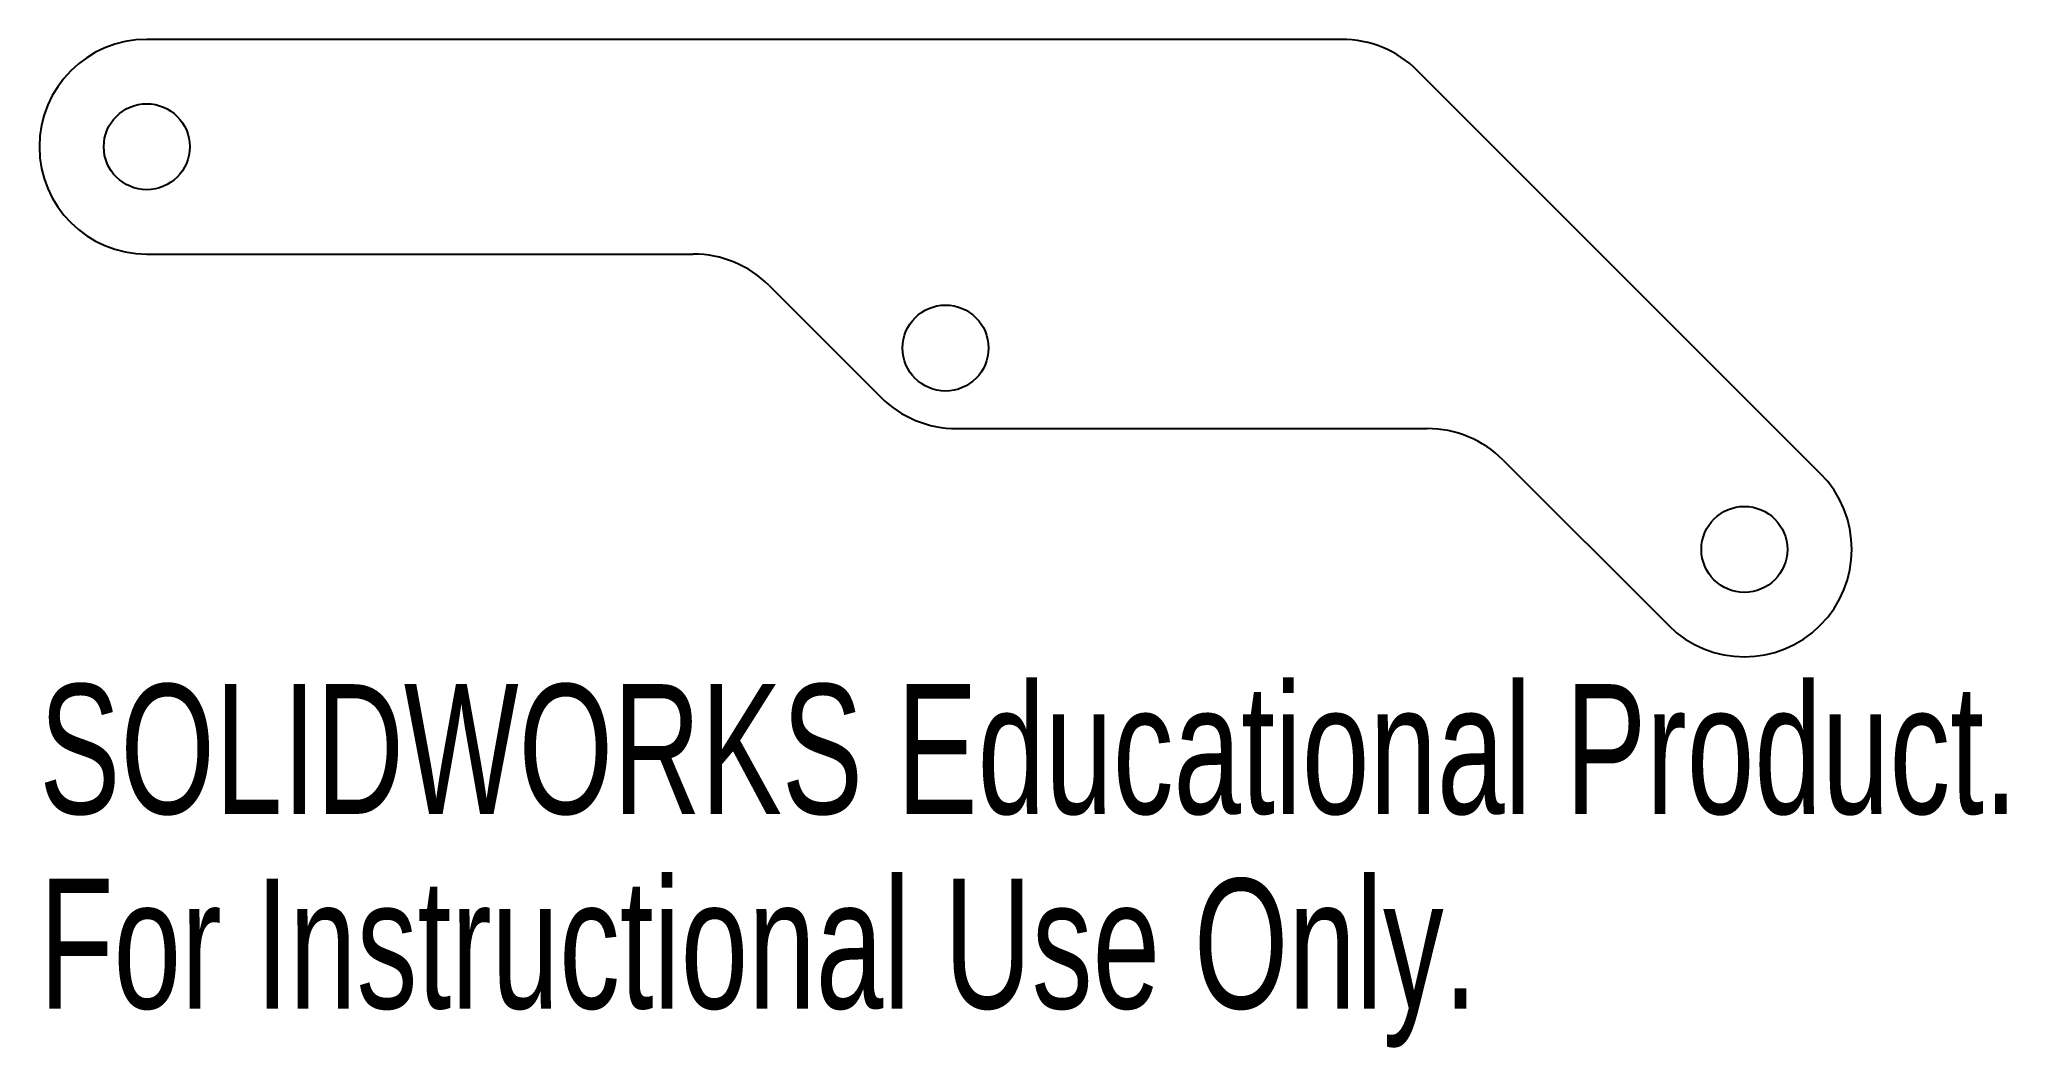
# Model space of a CAD drawing. Header units: millimetres. Extents: x -59 to 14.3, y -54.2 to -16.6.
import ezdxf

# ---------------------------------------------------------------- set-up
doc = ezdxf.new("R2010")
doc.units = ezdxf.units.MM
doc.styles.add('SLDTEXTSTYLE0', font='TXT', dxfattribs={"width": 0.7})

msp = doc.modelspace()

# ---------------------------------------------------------------- linework, layer by layer
at = {"color": 7, "linetype": 'Continuous', "lineweight": 25}
for p, q in [((-10.5, -16.6), (-55, -16.6)), ((7.328, -32.772), (-7.672, -17.772)), ((-55, -24.6), (-34.649, -24.6)), ((-31.821, -25.772), (-27.664, -29.928)), ((-24.836, -31.1), (-7.314, -31.1)), ((-4.485, -32.272), (1.672, -38.428))]:
    msp.add_line(p, q, dxfattribs=at)
for centre in [(-55, -20.6), (-25.25, -28.1), (4.5, -35.6)]:
    msp.add_circle(centre, 1.6, dxfattribs=at)
for centre, start, end in [((-55, -20.6), 90, 270), ((-10.5, -20.6), 45, 90), ((-34.649, -28.6), 45, 90), ((-24.836, -27.1), 225, 270), ((-7.314, -35.1), 45, 90), ((4.5, -35.6), 225, 45)]:
    msp.add_arc(centre, 4, start, end, dxfattribs=at)

# ---------------------------------------------------------------- texts
at = {"color": 7, "linetype": 'Continuous', "char_height": 4.83362, "attachment_point": 1, "style": 'SLDTEXTSTYLE0'}
for s, insert in [('SOLIDWORKS Educational Product.', (-59, -40.62)), ('For Instructional Use Only.', (-59, -47.87))]:
    msp.add_mtext(s, dxfattribs=dict(at, insert=insert))

doc.saveas('drawing.dxf')
